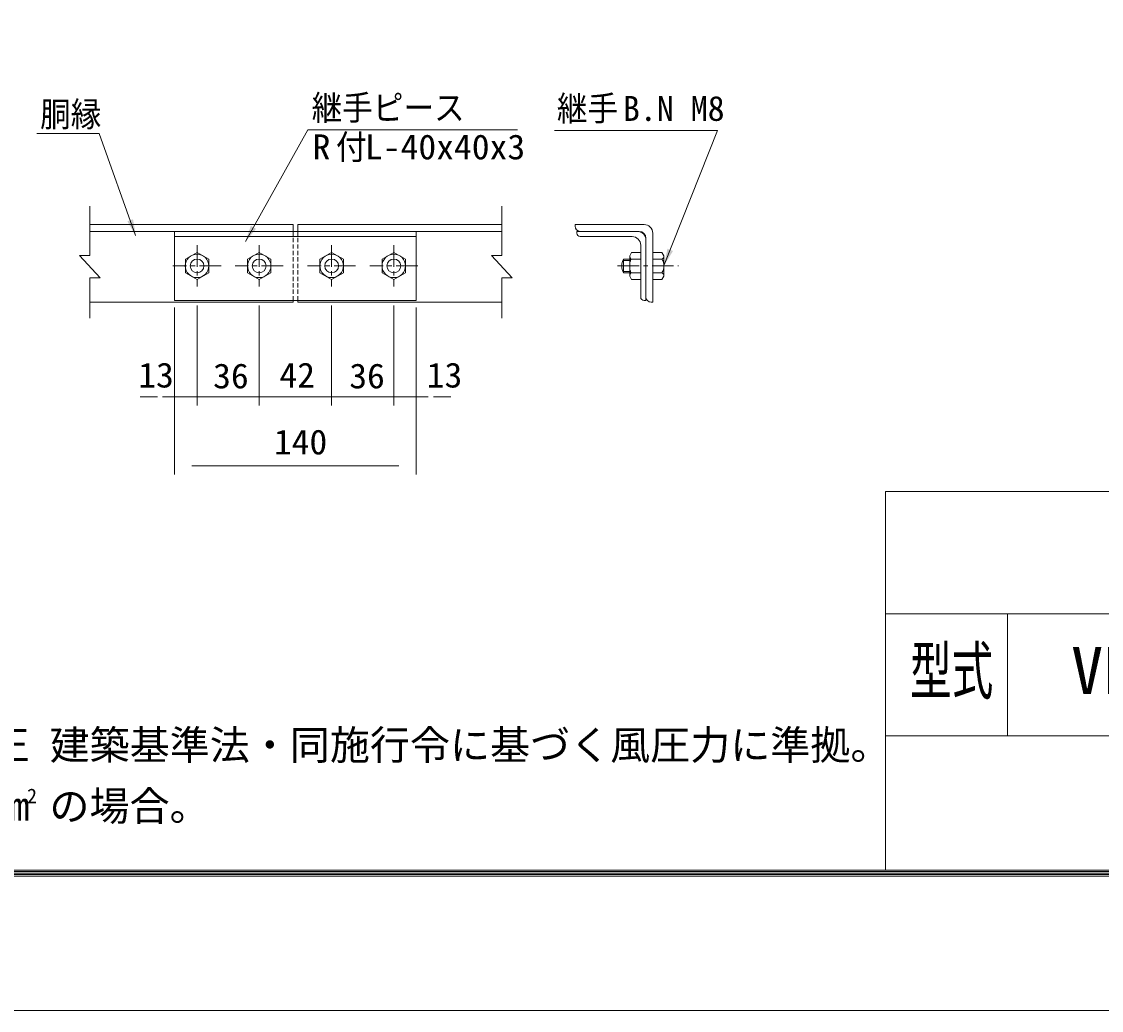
# Model space of a CAD drawing. Units: millimetres, scale not verified, with parts at other scales. Extents: x -4455 to 4455, y -3150 to 3150.
# Drawn here: x 747 to 2624, y -3150 to -1432 of the extents above; entities that cross this region are included whole.
import ezdxf
from ezdxf.enums import TextEntityAlignment as Align

# ---------------------------------------------------------------- set-up
doc = ezdxf.new("R2010")
doc.units = ezdxf.units.MM
doc.header["$LTSCALE"] = 30
doc.linetypes.add('USER1', pattern=[2, 1.25, -0.25, 0.25, -0.25])
doc.linetypes.add('USER2', pattern=[0.375, 0.25, -0.125])
doc.layers.add('0-8_7詳細', color=7, linetype='Continuous', lineweight=18)
doc.layers.add('0-F_D-TTL', color=7, linetype='Continuous', lineweight=9)
doc.layers.add('0-E_D-TTL-TXT', color=7, linetype='Continuous')
doc.styles.add('ＭＳ ゴシック', font='')
doc.styles.get('ＭＳ ゴシック').set_extended_font_data('MS Gothic')

msp = doc.modelspace()

# ---------------------------------------------------------------- linework, layer by layer
at = {"layer": '0-8_7詳細', "color": 4}
for p, q in [((865.58, -1837.97), (865.58, -1752.39)), ((1581.85, -1837.97), (1581.85, -1752.39)), ((847.58, -1837.97), (883.58, -1876.74)), ((865.58, -1837.97), (847.58, -1837.97)), ((1563.85, -1837.97), (1599.85, -1876.74)), ((1581.85, -1837.97), (1563.85, -1837.97)), ((865.58, -1876.74), (865.58, -1946.93)), ((865.58, -1876.74), (883.58, -1876.74)), ((1581.85, -1876.74), (1599.85, -1876.74)), ((1581.85, -1876.74), (1581.85, -1946.93))]:
    msp.add_line(p, q, dxfattribs=at)
at = {"layer": '0-8_7詳細', "lineweight": 9}
for p, q in [((1218.71, -1784.31), (865.58, -1784.31)), ((1581.85, -1796.31), (865.58, -1796.31)), ((1012.91, -1796.31), (1012.91, -1916.31)), ((1218.71, -1796.31), (1218.71, -1784.31)), ((1581.85, -1784.31), (1227.11, -1784.31)), ((1227.11, -1796.31), (1227.11, -1784.31)), ((1432.91, -1796.31), (1432.91, -1916.31)), ((1817.2, -1796.31), (1712.2, -1796.31)), ((1712.2, -1796.31), (1712.2, -1799.31)), ((1820.2, -1796.31), (1718.2, -1796.31)), ((1844.2, -1919.31), (1844.2, -1799.31)), ((1432.91, -1805.31), (1012.91, -1805.31)), ((1808.2, -1805.31), (1718.2, -1805.31)), ((1823.2, -1820.31), (1823.2, -1895.31)), ((1823.2, -1910.31), (1823.2, -1820.31)), ((1832.2, -1910.31), (1832.2, -1808.31)), ((1832.2, -1916.31), (1832.2, -1811.31)), ((1804, -1874.07), (1804, -1838.55)), ((1823.2, -1879.83), (1823.2, -1832.79)), ((1844.2, -1832.79), (1844.2, -1879.83)), ((1863.4, -1838.67), (1863.4, -1873.95)), ((1793.34, -1868.31), (1793.34, -1844.31)), ((1804, -1844.31), (1793.34, -1844.31)), ((1806.06, -1844.31), (1823.2, -1844.31)), ((1860, -1844.31), (1844.2, -1844.31)), ((1804, -1868.31), (1793.34, -1868.31)), ((1804, -1874.07), (1807.32, -1879.83)), ((1806.06, -1868.31), (1823.2, -1868.31)), ((1860, -1868.31), (1844.2, -1868.31)), ((1807.32, -1879.83), (1823.2, -1879.83)), ((1218.71, -1919.31), (1218.71, -1913.31)), ((1227.11, -1919.31), (1227.11, -1913.31)), ((1218.71, -1919.31), (865.58, -1919.31)), ((1432.91, -1916.31), (1012.91, -1916.31)), ((1581.85, -1919.31), (1227.11, -1919.31)), ((1832.2, -1916.31), (1829.2, -1916.31)), ((1844.2, -1919.31), (1841.2, -1919.31))]:
    msp.add_line(p, q, dxfattribs=at)
at = {"layer": '0-8_7詳細', "color": 3, "linetype": 'USER2'}
for p, q in [((1218.71, -1796.31), (1218.71, -1916.31)), ((1227.11, -1796.31), (1227.11, -1916.31))]:
    msp.add_line(p, q, dxfattribs=at)
at = {"layer": '0-8_7詳細', "color": 1, "linetype": 'USER1'}
for p, q in [((1051.91, -1820.37), (1051.91, -1892.12)), ((1159.91, -1820.37), (1159.91, -1892.12)), ((1285.91, -1820.37), (1285.91, -1892.12)), ((1393.91, -1820.37), (1393.91, -1892.12)), ((1093.6, -1856.31), (1010, -1856.31)), ((1201.6, -1856.31), (1118, -1856.31)), ((1327.6, -1856.31), (1244, -1856.31)), ((1435.6, -1856.31), (1352, -1856.31)), ((1782.94, -1856.31), (1888.99, -1856.31))]:
    msp.add_line(p, q, dxfattribs=at)
at = {"layer": '0-8_7詳細', "color": 1}
for p, q in [((1804, -1846.71), (1792.13, -1846.71)), ((1804, -1865.91), (1792.13, -1865.91)), ((1012.91, -1928.31), (1012.91, -2098.62)), ((1012.91, -1928.31), (1012.91, -2218.62)), ((1051.91, -1925.12), (1051.91, -2098.62)), ((1051.91, -1925.12), (1051.91, -2098.62)), ((1159.91, -1925.12), (1159.91, -2098.62)), ((1159.91, -1925.12), (1159.91, -2098.62)), ((1285.91, -1925.12), (1285.91, -2098.62)), ((1285.91, -1925.12), (1285.91, -2098.62)), ((1393.91, -1925.12), (1393.91, -2098.62)), ((1393.91, -1925.12), (1393.91, -2098.62)), ((1432.91, -1928.31), (1432.91, -2098.62)), ((1432.91, -1928.31), (1432.91, -2218.62)), ((982.91, -2083.62), (952.91, -2083.62)), ((1021.91, -2083.62), (991.91, -2083.62)), ((1051.91, -2083.62), (1012.91, -2083.62)), ((1159.91, -2083.62), (1051.91, -2083.62)), ((1081.91, -2083.62), (1111.91, -2083.62)), ((1129.91, -2083.62), (1099.91, -2083.62)), ((1159.91, -2083.62), (1285.91, -2083.62)), ((1189.91, -2083.62), (1219.91, -2083.62)), ((1255.91, -2083.62), (1225.91, -2083.62)), ((1285.91, -2083.62), (1393.91, -2083.62)), ((1315.91, -2083.62), (1345.91, -2083.62)), ((1363.91, -2083.62), (1333.91, -2083.62)), ((1393.91, -2083.62), (1432.91, -2083.62)), ((1423.91, -2083.62), (1453.91, -2083.62)), ((1462.91, -2083.62), (1492.91, -2083.62)), ((1042.91, -2203.62), (1402.91, -2203.62))]:
    msp.add_line(p, q, dxfattribs=at)
for points in [[(773.58, -1626.41), (881.5, -1626.41), (945.17, -1803.33)], [(1608.97, -1619.83), (1244.48, -1619.83), (1136.17, -1813.7)], [(1673.23, -1620.8), (1956.65, -1620.8), (1864.13, -1854.45)]]:
    msp.add_lwpolyline(points, dxfattribs=at)
at = {"layer": '0-8_7詳細', "lineweight": 9}
for points in [[(1829.2, -1784.31), (1709.2, -1784.31), (1709.2, -1787.31)], [(1804, -1838.55), (1807.32, -1832.79), (1823.2, -1832.79)], [(1863.4, -1838.67), (1860, -1832.79), (1844.2, -1832.79)], [(1863.4, -1873.95), (1860, -1879.83), (1844.2, -1879.83)]]:
    msp.add_lwpolyline(points, dxfattribs=at)
for points in [[(1051.91, -1832.79), (1031.54, -1844.55), (1031.54, -1868.07), (1051.91, -1879.83), (1072.28, -1868.07), (1072.28, -1844.55)], [(1159.91, -1832.79), (1139.54, -1844.55), (1139.54, -1868.07), (1159.91, -1879.83), (1180.28, -1868.07), (1180.28, -1844.55)], [(1285.91, -1832.79), (1265.54, -1844.55), (1265.54, -1868.07), (1285.91, -1879.83), (1306.28, -1868.07), (1306.28, -1844.55)], [(1393.91, -1832.79), (1373.54, -1844.55), (1373.54, -1868.07), (1393.91, -1879.83), (1414.28, -1868.07), (1414.28, -1844.55)]]:
    msp.add_lwpolyline(points, close=True, dxfattribs=at)
for centre, radius in [((1051.91, -1856.31), 20.4), ((1159.91, -1856.31), 20.4), ((1285.91, -1856.31), 20.4), ((1393.91, -1856.31), 20.4), ((1051.91, -1856.31), 12), ((1159.91, -1856.31), 12), ((1285.91, -1856.31), 12), ((1393.91, -1856.31), 12)]:
    msp.add_circle(centre, radius, dxfattribs=at)
for centre, radius, start, end in [((1718.2, -1787.31), 9, 180, 270), ((1718.2, -1799.31), 6, 180, 270), ((1817.2, -1811.31), 15, 0, 90), ((1820.2, -1808.31), 12, 0, 90), ((1829.2, -1799.31), 15, 0, 90), ((1808.2, -1820.31), 15, 0, 90), ((1808.2, -1820.31), 15, 0, 90), ((1813.08, -1838.55), 9.09, 180, 219.3382), ((1857.52, -1838.97), 5.88, 294.94299, 2.968), ((1814.12, -1856.31), 24, 150, 210), ((1840, -1856.31), 36, 160.52878, 199.47122), ((1840.49, -1856.31), 22.91, 328.40741, 31.59259), ((1813.08, -1874.07), 9.09, 140.6618, 180), ((1857.52, -1873.64), 5.88, 357.032, 65.05701), ((1829.2, -1910.31), 6, 180, 270), ((1841.2, -1910.31), 9, 180, 270)]:
    msp.add_arc(centre, radius, start, end, dxfattribs=at)
at = {"layer": '0-8_7詳細', "color": 1}
for points in [[(945.85, -1805.22), (930.79, -1778.75), (940.59, -1775.22)], [(1135.2, -1815.45), (1145.28, -1786.72), (1154.38, -1791.8)], [(1863.4, -1856.31), (1869.6, -1826.5), (1879.29, -1830.33)]]:
    msp.add_solid(points, dxfattribs=at)
at = {"layer": '0-F_D-TTL'}
for p, q in [((2248.64, -2248.64), (2248.64, -2906.26)), ((2248.64, -2248.64), (4157.86, -2248.64)), ((2248.64, -2460.77), (4157.86, -2460.77)), ((2460.77, -2460.77), (2460.77, -2672.91)), ((2248.64, -2672.91), (4157.86, -2672.91))]:
    msp.add_line(p, q, dxfattribs=at)
at = {"layer": '0-F_D-TTL', "color": 2, "lineweight": 18}
msp.add_lwpolyline([(-4454.85, 3150.21), (4454.85, 3150.21), (4454.85, -3150.21), (-4454.85, -3150.21)], close=True, dxfattribs=at)
at = {"layer": '0-F_D-TTL'}
for points in [[(-4168.47, 2916.87), (4168.47, 2916.87), (4168.47, -2916.87), (-4168.47, -2916.87)], [(-4165.81, 2914.21), (4165.81, 2914.21), (4165.81, -2914.21), (-4165.81, -2914.21)], [(-4163.16, 2911.56), (4163.16, 2911.56), (4163.16, -2911.56), (-4163.16, -2911.56)], [(-4160.51, 2908.91), (4160.51, 2908.91), (4160.51, -2908.91), (-4160.51, -2908.91)], [(-4157.86, 2906.26), (4157.86, 2906.26), (4157.86, -2906.26), (-4157.86, -2906.26)]]:
    msp.add_lwpolyline(points, close=True, dxfattribs=at)

# ---------------------------------------------------------------- texts
at = {"layer": '0-8_7詳細', "color": 3, "style": 'ＭＳ ゴシック'}
for s, width, p in [('継手ピース', 0.9, (1251.16, -1615.97)), ('継手', 0.9, (1677.48, -1617.21)), ('胴縁', 0.9, (779.06, -1627.24)), ('R', 1.05, (1252.73, -1684.12)), ('付', 0.9, (1293.47, -1684.12)), ('L-40x40x3', 1.05, (1343.81, -1684.12)), ('13', 1.05, (949.65, -2080.65)), ('36', 1.05, (1079.83, -2082.12)), ('42', 1.05, (1195.08, -2080.65)), ('36', 1.05, (1316.49, -2082.12)), ('13', 1.05, (1451.16, -2080.65)), ('140', 1.05, (1185.41, -2196.95))]:
    msp.add_text(s, height=43.33, dxfattribs=dict(at, width=width)).set_placement(p, align=Align.BOTTOM_LEFT)
msp.add_text('B.N M8', height=43.33, dxfattribs=at).set_placement((1792.2, -1617.21), align=Align.BOTTOM_LEFT)
at = {"layer": '0-E_D-TTL-TXT', "style": 'ＭＳ ゴシック', "width": 0.65}
msp.add_text('型式', height=81.64, dxfattribs=at).set_placement((2291.35, -2624.97), align=Align.BOTTOM_LEFT)
at = {"layer": '0-E_D-TTL-TXT', "style": 'ＭＳ ゴシック'}
for s, height, p in [('VB5型H1000', 81.64, (2571.51, -2624.97)), ('（設計条件）風荷重：昭和57年改正 建築基準法・同施行令に基づく風圧力に準拠。', 51.03, (-352.62, -2729.76)), ('（基礎条件）長期許容地耐力98kN/m の場合。', 51.03, (-352.62, -2835.83)), ('2', 25.51, (756.29, -2797.85))]:
    msp.add_text(s, height=height, dxfattribs=at).set_placement(p, align=Align.BOTTOM_LEFT)

doc.saveas('drawing.dxf')
